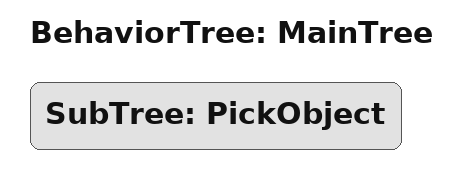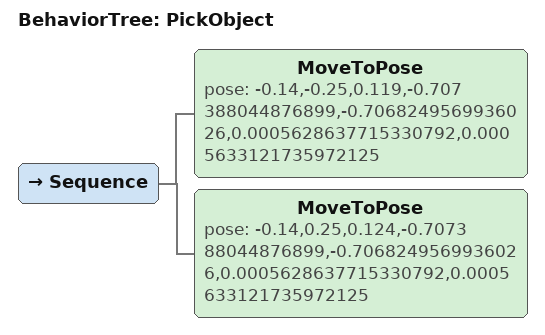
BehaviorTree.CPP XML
<?xml version="1.0" ?>
<root BTCPP_format="4">
	<BehaviorTree ID="MainTree">
		<SubTree ID="PickObject"/>
	</BehaviorTree>
	<BehaviorTree ID="PickObject">
		<Sequence>
			<MoveToPose pose="-0.14,-0.25,0.119,-0.707388044876899,-0.7068249569936026,0.0005628637715330792,0.0005633121735972125"/>
			<MoveToPose pose="-0.14,0.25,0.124,-0.707388044876899,-0.7068249569936026,0.0005628637715330792,0.0005633121735972125"/>
		</Sequence>
	</BehaviorTree>
</root>
